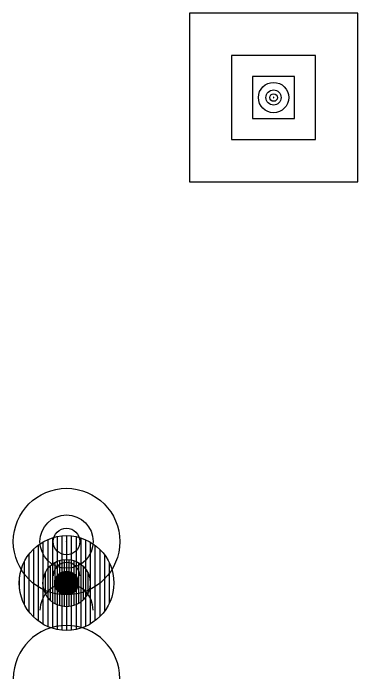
# Model space of a CAD drawing. Extents: x -6836 to 13740, y -142 to 3166.
# Drawn here: x -6688 to -6600.7, y 361.5 to 530.1 of the extents above; entities that cross this region are included whole.
import ezdxf

# ---------------------------------------------------------------- set-up
doc = ezdxf.new("R2010")
doc.units = 0
doc.header["$LTSCALE"] = 18
doc.header["$MEASUREMENT"] = 0
for name, color, linetype in [('P-SAN-N', 6, 'Continuous'), ('P-SAN-N @ 1 (1)', 6, 'Continuous'), ('P-SAN-N @ 192', 6, 'Continuous'), ('P-SAN-N @ 384', 6, 'Continuous'), ('P-SAN-N @ 96', 6, 'Continuous')]:
    doc.layers.add(name, color=color, linetype=linetype)

# ---------------------------------------------------------------- blocks, each defined once
blk = doc.blocks.new('*U13')
at = {"linetype": 'Continuous'}
blk.add_lwpolyline([(-0.05556, -0.05556), (0.05556, -0.05556), (0.05556, 0.05556), (-0.05556, 0.05556)], close=True, dxfattribs=at)
at = {"color": 7, "linetype": 'Continuous'}
blk.add_circle((0, 0), 0.01, dxfattribs=at)
blk = doc.blocks.new('*U2345')
at = {"layer": 'P-SAN-N @ 1 (1)', "zscale": -1, "rotation": 180}
blk.add_blockref('*U13', (-6622, 508.74), dxfattribs=at)
at = {"layer": 'P-SAN-N @ 192', "xscale": 192, "yscale": 192, "zscale": -192, "rotation": 180}
blk.add_blockref('*U13', (-6622, 508.74), dxfattribs=at)
at = {"layer": 'P-SAN-N @ 384', "xscale": 384, "yscale": 384, "zscale": -384, "rotation": 180}
blk.add_blockref('*U13', (-6622, 508.74), dxfattribs=at)
at = {"layer": 'P-SAN-N @ 96', "xscale": 96, "yscale": 96, "zscale": -96, "rotation": 180}
blk.add_blockref('*U13', (-6622, 508.74), dxfattribs=at)
blk = doc.blocks.new('*U36')
h = blk.add_hatch()
h.set_pattern_fill('ANSI31', color=256, scale=0.025, angle=135)
edge = h.paths.add_edge_path()
edge.add_arc((0, 0), 0.03125, 0, 360)
blk.add_circle((0, 0), 0.03125)
blk = doc.blocks.new('*U2349')
at = {"layer": 'P-SAN-N @ 1 (1)', "zscale": -1, "rotation": 90.00000000000001}
blk.add_blockref('*U36', (-6674.5, 385.74), dxfattribs=at)
at = {"layer": 'P-SAN-N @ 192', "xscale": 192, "yscale": 192, "zscale": -192, "rotation": 90.00000000000001}
blk.add_blockref('*U36', (-6674.5, 385.74), dxfattribs=at)
at = {"layer": 'P-SAN-N @ 384', "xscale": 384, "yscale": 384, "zscale": -384, "rotation": 90.00000000000001}
blk.add_blockref('*U36', (-6674.5, 385.74), dxfattribs=at)
at = {"layer": 'P-SAN-N @ 96', "xscale": 96, "yscale": 96, "zscale": -96, "rotation": 90.00000000000001}
blk.add_blockref('*U36', (-6674.5, 385.74), dxfattribs=at)
blk = doc.blocks.new('*U40')
at = {"linetype": 'Continuous'}
blk.add_circle((0, 0), 0.03516, dxfattribs=at)
blk.add_arc((0.09046, 0), 0.03516, 90, 270, dxfattribs=at)
blk = doc.blocks.new('*U2350')
at = {"layer": 'P-SAN-N @ 1 (1)', "zscale": -1, "rotation": 270}
blk.add_blockref('*U40', (-6674.5, 396.24), dxfattribs=at)
at = {"layer": 'P-SAN-N @ 192', "xscale": 192, "yscale": 192, "zscale": -192, "rotation": 270}
blk.add_blockref('*U40', (-6674.5, 396.24), dxfattribs=at)
at = {"layer": 'P-SAN-N @ 384', "xscale": 384, "yscale": 384, "zscale": -384, "rotation": 270}
blk.add_blockref('*U40', (-6674.5, 396.24), dxfattribs=at)
at = {"layer": 'P-SAN-N @ 96', "xscale": 96, "yscale": 96, "zscale": -96, "rotation": 270}
blk.add_blockref('*U40', (-6674.5, 396.24), dxfattribs=at)

msp = doc.modelspace()

# ---------------------------------------------------------------- block references
at = {"layer": 'P-SAN-N'}
for name in ['*U2345', '*U2350', '*U2349']:
    msp.add_blockref(name, (0, 0), dxfattribs=at)

doc.saveas('drawing.dxf')
